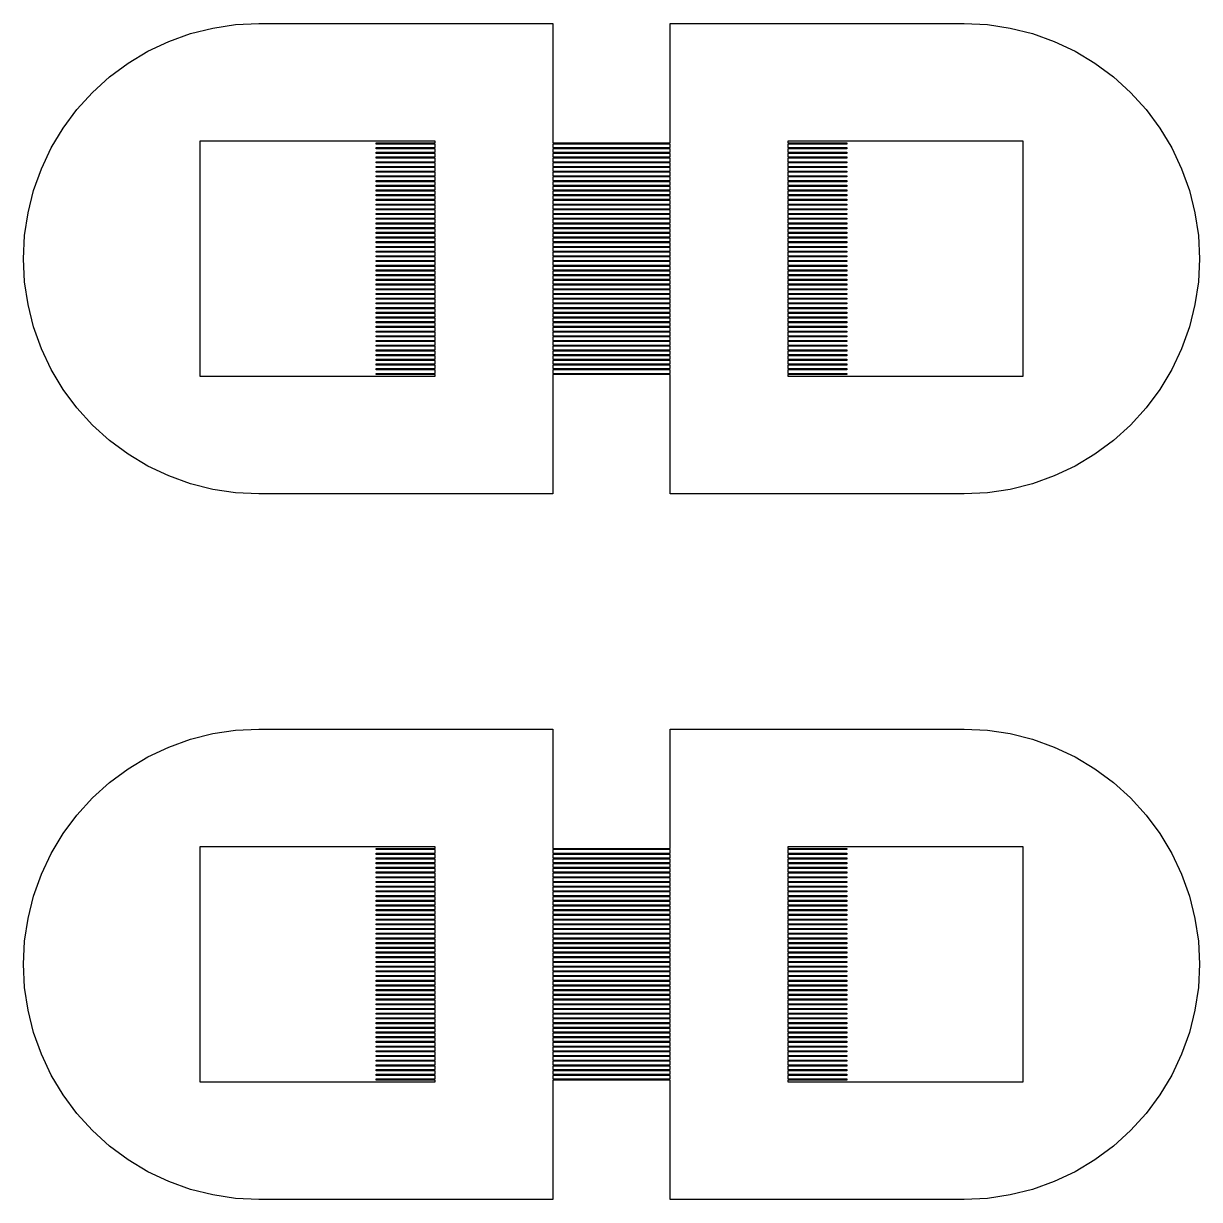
# Model space of a CAD drawing. Extents: x -16 to 83, y -18 to 83.
# Drawn here: x 18.5 to 28.5, y 18.5 to 28.5 of the extents above; entities that cross this region are included whole.
import ezdxf

# ---------------------------------------------------------------- set-up
doc = ezdxf.new("R2010")
doc.units = 0

msp = doc.modelspace()

# ---------------------------------------------------------------- linework, layer by layer
for p, q in [((20.304, 28.4904), (20.5, 28.5)), ((20.5, 28.5), (23, 28.5)), ((23, 28.5), (23, 27.485)), ((24, 27.485), (24, 28.5)), ((24, 28.5), (26.5, 28.5)), ((26.5, 28.5), (26.696, 28.4904)), ((19.7346, 28.3477), (19.9194, 28.4139)), ((19.9194, 28.4139), (20.1098, 28.4616)), ((20.1098, 28.4616), (20.304, 28.4904)), ((26.696, 28.4904), (26.8902, 28.4616)), ((26.8902, 28.4616), (27.0806, 28.4139)), ((27.0806, 28.4139), (27.2654, 28.3477)), ((19.5572, 28.2638), (19.7346, 28.3477)), ((27.2654, 28.3477), (27.4428, 28.2638)), ((19.3889, 28.1629), (19.5572, 28.2638)), ((27.4428, 28.2638), (27.6111, 28.1629)), ((19.2312, 28.046), (19.3889, 28.1629)), ((27.6111, 28.1629), (27.7688, 28.046)), ((19.0858, 27.9142), (19.2312, 28.046)), ((27.7688, 28.046), (27.9142, 27.9142)), ((18.954, 27.7688), (19.0858, 27.9142)), ((27.9142, 27.9142), (28.046, 27.7688)), ((18.8371, 27.6111), (18.954, 27.7688)), ((28.046, 27.7688), (28.1629, 27.6111)), ((18.7362, 27.4428), (18.8371, 27.6111)), ((28.1629, 27.6111), (28.2638, 27.4428)), ((22, 27.5), (20, 27.5)), ((20, 27.5), (20, 25.5)), ((22, 27.485), (22, 27.5)), ((27, 27.5), (25, 27.5)), ((25, 27.5), (25, 27.485)), ((27, 25.5), (27, 27.5)), ((18.6523, 27.2654), (18.7362, 27.4428)), ((21.5, 27.475), (21.5, 27.485)), ((21.5, 27.485), (22, 27.485)), ((22, 27.475), (21.5, 27.475)), ((21.5, 27.435), (21.5, 27.445)), ((21.5, 27.445), (22, 27.445)), ((22, 27.435), (21.5, 27.435)), ((21.5, 27.395), (21.5, 27.405)), ((21.5, 27.405), (22, 27.405)), ((22, 27.445), (22, 27.475)), ((22, 27.405), (22, 27.435)), ((23, 27.485), (24, 27.485)), ((24, 27.475), (23, 27.475)), ((23, 27.475), (23, 27.445)), ((23, 27.445), (24, 27.445)), ((24, 27.435), (23, 27.435)), ((23, 27.435), (23, 27.405)), ((23, 27.405), (24, 27.405)), ((24, 27.445), (24, 27.475)), ((24, 27.405), (24, 27.435)), ((25, 27.485), (25.5, 27.485)), ((25.5, 27.475), (25, 27.475)), ((25, 27.475), (25, 27.445)), ((25, 27.445), (25.5, 27.445)), ((25.5, 27.435), (25, 27.435)), ((25, 27.435), (25, 27.405)), ((25, 27.405), (25.5, 27.405)), ((25.5, 27.485), (25.5, 27.475)), ((25.5, 27.445), (25.5, 27.435)), ((25.5, 27.405), (25.5, 27.395)), ((28.2638, 27.4428), (28.3477, 27.2654)), ((22, 27.395), (21.5, 27.395)), ((21.5, 27.355), (21.5, 27.365)), ((21.5, 27.365), (22, 27.365)), ((22, 27.355), (21.5, 27.355)), ((21.5, 27.315), (21.5, 27.325)), ((21.5, 27.325), (22, 27.325)), ((22, 27.315), (21.5, 27.315)), ((22, 27.365), (22, 27.395)), ((22, 27.325), (22, 27.355)), ((22, 27.285), (22, 27.315)), ((24, 27.395), (23, 27.395)), ((23, 27.395), (23, 27.365)), ((23, 27.365), (24, 27.365)), ((24, 27.355), (23, 27.355)), ((23, 27.355), (23, 27.325)), ((23, 27.325), (24, 27.325)), ((24, 27.315), (23, 27.315)), ((23, 27.315), (23, 27.285)), ((24, 27.365), (24, 27.395)), ((24, 27.325), (24, 27.355)), ((24, 27.285), (24, 27.315)), ((25.5, 27.395), (25, 27.395)), ((25, 27.395), (25, 27.365)), ((25, 27.365), (25.5, 27.365)), ((25.5, 27.355), (25, 27.355)), ((25, 27.355), (25, 27.325)), ((25, 27.325), (25.5, 27.325)), ((25.5, 27.315), (25, 27.315)), ((25, 27.315), (25, 27.285)), ((25.5, 27.365), (25.5, 27.355)), ((25.5, 27.325), (25.5, 27.315)), ((18.5861, 27.0806), (18.6523, 27.2654)), ((21.5, 27.275), (21.5, 27.285)), ((21.5, 27.285), (22, 27.285)), ((22, 27.275), (21.5, 27.275)), ((21.5, 27.235), (21.5, 27.245)), ((21.5, 27.245), (22, 27.245)), ((22, 27.235), (21.5, 27.235)), ((21.5, 27.195), (21.5, 27.205)), ((21.5, 27.205), (22, 27.205)), ((22, 27.245), (22, 27.275)), ((22, 27.205), (22, 27.235)), ((23, 27.285), (24, 27.285)), ((24, 27.275), (23, 27.275)), ((23, 27.275), (23, 27.245)), ((23, 27.245), (24, 27.245)), ((24, 27.235), (23, 27.235)), ((23, 27.235), (23, 27.205)), ((23, 27.205), (24, 27.205)), ((24, 27.245), (24, 27.275)), ((24, 27.205), (24, 27.235)), ((25, 27.285), (25.5, 27.285)), ((25.5, 27.275), (25, 27.275)), ((25, 27.275), (25, 27.245)), ((25, 27.245), (25.5, 27.245)), ((25.5, 27.235), (25, 27.235)), ((25, 27.235), (25, 27.205)), ((25, 27.205), (25.5, 27.205)), ((25.5, 27.285), (25.5, 27.275)), ((25.5, 27.245), (25.5, 27.235)), ((25.5, 27.205), (25.5, 27.195)), ((28.3477, 27.2654), (28.4139, 27.0806)), ((22, 27.195), (21.5, 27.195)), ((21.5, 27.155), (21.5, 27.165)), ((21.5, 27.165), (22, 27.165)), ((22, 27.155), (21.5, 27.155)), ((21.5, 27.115), (21.5, 27.125)), ((21.5, 27.125), (22, 27.125)), ((22, 27.115), (21.5, 27.115)), ((22, 27.165), (22, 27.195)), ((22, 27.125), (22, 27.155)), ((22, 27.085), (22, 27.115)), ((24, 27.195), (23, 27.195)), ((23, 27.195), (23, 27.165)), ((23, 27.165), (24, 27.165)), ((24, 27.155), (23, 27.155)), ((23, 27.155), (23, 27.125)), ((23, 27.125), (24, 27.125)), ((24, 27.115), (23, 27.115)), ((23, 27.115), (23, 27.085)), ((24, 27.165), (24, 27.195)), ((24, 27.125), (24, 27.155)), ((24, 27.085), (24, 27.115)), ((25.5, 27.195), (25, 27.195)), ((25, 27.195), (25, 27.165)), ((25, 27.165), (25.5, 27.165)), ((25.5, 27.155), (25, 27.155)), ((25, 27.155), (25, 27.125)), ((25, 27.125), (25.5, 27.125)), ((25.5, 27.115), (25, 27.115)), ((25, 27.115), (25, 27.085)), ((25.5, 27.165), (25.5, 27.155)), ((25.5, 27.125), (25.5, 27.115)), ((18.5384, 26.8902), (18.5861, 27.0806)), ((21.5, 27.075), (21.5, 27.085)), ((21.5, 27.085), (22, 27.085)), ((22, 27.075), (21.5, 27.075)), ((21.5, 27.035), (21.5, 27.045)), ((21.5, 27.045), (22, 27.045)), ((22, 27.035), (21.5, 27.035)), ((21.5, 26.995), (21.5, 27.005)), ((21.5, 27.005), (22, 27.005)), ((22, 27.045), (22, 27.075)), ((22, 27.005), (22, 27.035)), ((23, 27.085), (24, 27.085)), ((24, 27.075), (23, 27.075)), ((23, 27.075), (23, 27.045)), ((23, 27.045), (24, 27.045)), ((24, 27.035), (23, 27.035)), ((23, 27.035), (23, 27.005)), ((23, 27.005), (24, 27.005)), ((24, 27.045), (24, 27.075)), ((24, 27.005), (24, 27.035)), ((25, 27.085), (25.5, 27.085)), ((25.5, 27.075), (25, 27.075)), ((25, 27.075), (25, 27.045)), ((25, 27.045), (25.5, 27.045)), ((25.5, 27.035), (25, 27.035)), ((25, 27.035), (25, 27.005)), ((25, 27.005), (25.5, 27.005)), ((25.5, 27.085), (25.5, 27.075)), ((25.5, 27.045), (25.5, 27.035)), ((25.5, 27.005), (25.5, 26.995)), ((28.4139, 27.0806), (28.4616, 26.8902)), ((22, 26.995), (21.5, 26.995)), ((21.5, 26.955), (21.5, 26.965)), ((21.5, 26.965), (22, 26.965)), ((22, 26.955), (21.5, 26.955)), ((21.5, 26.915), (21.5, 26.925)), ((21.5, 26.925), (22, 26.925)), ((22, 26.915), (21.5, 26.915)), ((22, 26.965), (22, 26.995)), ((22, 26.925), (22, 26.955)), ((22, 26.885), (22, 26.915)), ((24, 26.995), (23, 26.995)), ((23, 26.995), (23, 26.965)), ((23, 26.965), (24, 26.965)), ((24, 26.955), (23, 26.955)), ((23, 26.955), (23, 26.925)), ((23, 26.925), (24, 26.925)), ((24, 26.915), (23, 26.915)), ((23, 26.915), (23, 26.885)), ((24, 26.965), (24, 26.995)), ((24, 26.925), (24, 26.955)), ((24, 26.885), (24, 26.915)), ((25.5, 26.995), (25, 26.995)), ((25, 26.995), (25, 26.965)), ((25, 26.965), (25.5, 26.965)), ((25.5, 26.955), (25, 26.955)), ((25, 26.955), (25, 26.925)), ((25, 26.925), (25.5, 26.925)), ((25.5, 26.915), (25, 26.915)), ((25, 26.915), (25, 26.885)), ((25.5, 26.965), (25.5, 26.955)), ((25.5, 26.925), (25.5, 26.915)), ((18.5096, 26.696), (18.5384, 26.8902)), ((21.5, 26.875), (21.5, 26.885)), ((21.5, 26.885), (22, 26.885)), ((22, 26.875), (21.5, 26.875)), ((21.5, 26.835), (21.5, 26.845)), ((21.5, 26.845), (22, 26.845)), ((22, 26.835), (21.5, 26.835)), ((21.5, 26.795), (21.5, 26.805)), ((21.5, 26.805), (22, 26.805)), ((22, 26.845), (22, 26.875)), ((22, 26.805), (22, 26.835)), ((23, 26.885), (24, 26.885)), ((24, 26.875), (23, 26.875)), ((23, 26.875), (23, 26.845)), ((23, 26.845), (24, 26.845)), ((24, 26.835), (23, 26.835)), ((23, 26.835), (23, 26.805)), ((23, 26.805), (24, 26.805)), ((24, 26.845), (24, 26.875)), ((24, 26.805), (24, 26.835)), ((25, 26.885), (25.5, 26.885)), ((25.5, 26.875), (25, 26.875)), ((25, 26.875), (25, 26.845)), ((25, 26.845), (25.5, 26.845)), ((25.5, 26.835), (25, 26.835)), ((25, 26.835), (25, 26.805)), ((25, 26.805), (25.5, 26.805)), ((25.5, 26.885), (25.5, 26.875)), ((25.5, 26.845), (25.5, 26.835)), ((25.5, 26.805), (25.5, 26.795)), ((28.4616, 26.8902), (28.4904, 26.696)), ((22, 26.795), (21.5, 26.795)), ((21.5, 26.755), (21.5, 26.765)), ((21.5, 26.765), (22, 26.765)), ((22, 26.755), (21.5, 26.755)), ((21.5, 26.715), (21.5, 26.725)), ((21.5, 26.725), (22, 26.725)), ((22, 26.715), (21.5, 26.715)), ((22, 26.765), (22, 26.795)), ((22, 26.725), (22, 26.755)), ((22, 26.685), (22, 26.715)), ((24, 26.795), (23, 26.795)), ((23, 26.795), (23, 26.765)), ((23, 26.765), (24, 26.765)), ((24, 26.755), (23, 26.755)), ((23, 26.755), (23, 26.725)), ((23, 26.725), (24, 26.725)), ((24, 26.715), (23, 26.715)), ((23, 26.715), (23, 26.685)), ((24, 26.765), (24, 26.795)), ((24, 26.725), (24, 26.755)), ((24, 26.685), (24, 26.715)), ((25.5, 26.795), (25, 26.795)), ((25, 26.795), (25, 26.765)), ((25, 26.765), (25.5, 26.765)), ((25.5, 26.755), (25, 26.755)), ((25, 26.755), (25, 26.725)), ((25, 26.725), (25.5, 26.725)), ((25.5, 26.715), (25, 26.715)), ((25, 26.715), (25, 26.685)), ((25.5, 26.765), (25.5, 26.755)), ((25.5, 26.725), (25.5, 26.715)), ((18.5, 26.5), (18.5096, 26.696)), ((21.5, 26.675), (21.5, 26.685)), ((21.5, 26.685), (22, 26.685)), ((22, 26.675), (21.5, 26.675)), ((21.5, 26.635), (21.5, 26.645)), ((21.5, 26.645), (22, 26.645)), ((22, 26.635), (21.5, 26.635)), ((21.5, 26.595), (21.5, 26.605)), ((21.5, 26.605), (22, 26.605)), ((22, 26.645), (22, 26.675)), ((22, 26.605), (22, 26.635)), ((23, 26.685), (24, 26.685)), ((24, 26.675), (23, 26.675)), ((23, 26.675), (23, 26.645)), ((23, 26.645), (24, 26.645)), ((24, 26.635), (23, 26.635)), ((23, 26.635), (23, 26.605)), ((23, 26.605), (24, 26.605)), ((24, 26.645), (24, 26.675)), ((24, 26.605), (24, 26.635)), ((25, 26.685), (25.5, 26.685)), ((25.5, 26.675), (25, 26.675)), ((25, 26.675), (25, 26.645)), ((25, 26.645), (25.5, 26.645)), ((25.5, 26.635), (25, 26.635)), ((25, 26.635), (25, 26.605)), ((25, 26.605), (25.5, 26.605)), ((25.5, 26.685), (25.5, 26.675)), ((25.5, 26.645), (25.5, 26.635)), ((25.5, 26.605), (25.5, 26.595)), ((28.4904, 26.696), (28.5, 26.5)), ((18.5096, 26.304), (18.5, 26.5)), ((22, 26.595), (21.5, 26.595)), ((21.5, 26.555), (21.5, 26.565)), ((21.5, 26.565), (22, 26.565)), ((22, 26.555), (21.5, 26.555)), ((21.5, 26.515), (21.5, 26.525)), ((21.5, 26.525), (22, 26.525)), ((22, 26.515), (21.5, 26.515)), ((22, 26.565), (22, 26.595)), ((22, 26.525), (22, 26.555)), ((22, 26.485), (22, 26.515)), ((24, 26.595), (23, 26.595)), ((23, 26.595), (23, 26.565)), ((23, 26.565), (24, 26.565)), ((24, 26.555), (23, 26.555)), ((23, 26.555), (23, 26.525)), ((23, 26.525), (24, 26.525)), ((24, 26.515), (23, 26.515)), ((23, 26.515), (23, 26.485)), ((24, 26.565), (24, 26.595)), ((24, 26.525), (24, 26.555)), ((24, 26.485), (24, 26.515)), ((25.5, 26.595), (25, 26.595)), ((25, 26.595), (25, 26.565)), ((25, 26.565), (25.5, 26.565)), ((25.5, 26.555), (25, 26.555)), ((25, 26.555), (25, 26.525)), ((25, 26.525), (25.5, 26.525)), ((25.5, 26.515), (25, 26.515)), ((25, 26.515), (25, 26.485)), ((25.5, 26.565), (25.5, 26.555)), ((25.5, 26.525), (25.5, 26.515)), ((28.5, 26.5), (28.4904, 26.304)), ((21.5, 26.475), (21.5, 26.485)), ((21.5, 26.485), (22, 26.485)), ((22, 26.475), (21.5, 26.475)), ((21.5, 26.435), (21.5, 26.445)), ((21.5, 26.445), (22, 26.445)), ((22, 26.435), (21.5, 26.435)), ((21.5, 26.395), (21.5, 26.405)), ((21.5, 26.405), (22, 26.405)), ((22, 26.445), (22, 26.475)), ((22, 26.405), (22, 26.435)), ((23, 26.485), (24, 26.485)), ((24, 26.475), (23, 26.475)), ((23, 26.475), (23, 26.445)), ((23, 26.445), (24, 26.445)), ((24, 26.435), (23, 26.435)), ((23, 26.435), (23, 26.405)), ((23, 26.405), (24, 26.405)), ((24, 26.445), (24, 26.475)), ((24, 26.405), (24, 26.435)), ((25, 26.485), (25.5, 26.485)), ((25.5, 26.475), (25, 26.475)), ((25, 26.475), (25, 26.445)), ((25, 26.445), (25.5, 26.445)), ((25.5, 26.435), (25, 26.435)), ((25, 26.435), (25, 26.405)), ((25, 26.405), (25.5, 26.405)), ((25.5, 26.485), (25.5, 26.475)), ((25.5, 26.445), (25.5, 26.435)), ((25.5, 26.405), (25.5, 26.395)), ((18.5384, 26.1098), (18.5096, 26.304)), ((22, 26.395), (21.5, 26.395)), ((21.5, 26.355), (21.5, 26.365)), ((21.5, 26.365), (22, 26.365)), ((22, 26.355), (21.5, 26.355)), ((21.5, 26.315), (21.5, 26.325)), ((21.5, 26.325), (22, 26.325)), ((22, 26.315), (21.5, 26.315)), ((22, 26.365), (22, 26.395)), ((22, 26.325), (22, 26.355)), ((22, 26.285), (22, 26.315)), ((24, 26.395), (23, 26.395)), ((23, 26.395), (23, 26.365)), ((23, 26.365), (24, 26.365)), ((24, 26.355), (23, 26.355)), ((23, 26.355), (23, 26.325)), ((23, 26.325), (24, 26.325)), ((24, 26.315), (23, 26.315)), ((23, 26.315), (23, 26.285)), ((24, 26.365), (24, 26.395)), ((24, 26.325), (24, 26.355)), ((24, 26.285), (24, 26.315)), ((25.5, 26.395), (25, 26.395)), ((25, 26.395), (25, 26.365)), ((25, 26.365), (25.5, 26.365)), ((25.5, 26.355), (25, 26.355)), ((25, 26.355), (25, 26.325)), ((25, 26.325), (25.5, 26.325)), ((25.5, 26.315), (25, 26.315)), ((25, 26.315), (25, 26.285)), ((25.5, 26.365), (25.5, 26.355)), ((25.5, 26.325), (25.5, 26.315)), ((28.4904, 26.304), (28.4616, 26.1098)), ((21.5, 26.275), (21.5, 26.285)), ((21.5, 26.285), (22, 26.285)), ((22, 26.275), (21.5, 26.275)), ((21.5, 26.235), (21.5, 26.245)), ((21.5, 26.245), (22, 26.245)), ((22, 26.235), (21.5, 26.235)), ((21.5, 26.195), (21.5, 26.205)), ((21.5, 26.205), (22, 26.205)), ((22, 26.245), (22, 26.275)), ((22, 26.205), (22, 26.235)), ((23, 26.285), (24, 26.285)), ((24, 26.275), (23, 26.275)), ((23, 26.275), (23, 26.245)), ((23, 26.245), (24, 26.245)), ((24, 26.235), (23, 26.235)), ((23, 26.235), (23, 26.205)), ((23, 26.205), (24, 26.205)), ((24, 26.245), (24, 26.275)), ((24, 26.205), (24, 26.235)), ((25, 26.285), (25.5, 26.285)), ((25.5, 26.275), (25, 26.275)), ((25, 26.275), (25, 26.245)), ((25, 26.245), (25.5, 26.245)), ((25.5, 26.235), (25, 26.235)), ((25, 26.235), (25, 26.205)), ((25, 26.205), (25.5, 26.205)), ((25.5, 26.285), (25.5, 26.275)), ((25.5, 26.245), (25.5, 26.235)), ((25.5, 26.205), (25.5, 26.195)), ((18.5861, 25.9194), (18.5384, 26.1098)), ((22, 26.195), (21.5, 26.195)), ((21.5, 26.155), (21.5, 26.165)), ((21.5, 26.165), (22, 26.165)), ((22, 26.155), (21.5, 26.155)), ((21.5, 26.115), (21.5, 26.125)), ((21.5, 26.125), (22, 26.125)), ((22, 26.115), (21.5, 26.115)), ((22, 26.165), (22, 26.195)), ((22, 26.125), (22, 26.155)), ((22, 26.085), (22, 26.115)), ((24, 26.195), (23, 26.195)), ((23, 26.195), (23, 26.165)), ((23, 26.165), (24, 26.165)), ((24, 26.155), (23, 26.155)), ((23, 26.155), (23, 26.125)), ((23, 26.125), (24, 26.125)), ((24, 26.115), (23, 26.115)), ((23, 26.115), (23, 26.085)), ((24, 26.165), (24, 26.195)), ((24, 26.125), (24, 26.155)), ((24, 26.085), (24, 26.115)), ((25.5, 26.195), (25, 26.195)), ((25, 26.195), (25, 26.165)), ((25, 26.165), (25.5, 26.165)), ((25.5, 26.155), (25, 26.155)), ((25, 26.155), (25, 26.125)), ((25, 26.125), (25.5, 26.125)), ((25.5, 26.115), (25, 26.115)), ((25, 26.115), (25, 26.085)), ((25.5, 26.165), (25.5, 26.155)), ((25.5, 26.125), (25.5, 26.115)), ((28.4616, 26.1098), (28.4139, 25.9194)), ((21.5, 26.075), (21.5, 26.085)), ((21.5, 26.085), (22, 26.085)), ((22, 26.075), (21.5, 26.075)), ((21.5, 26.035), (21.5, 26.045)), ((21.5, 26.045), (22, 26.045)), ((22, 26.035), (21.5, 26.035)), ((21.5, 25.995), (21.5, 26.005)), ((21.5, 26.005), (22, 26.005)), ((22, 26.045), (22, 26.075)), ((22, 26.005), (22, 26.035)), ((23, 26.085), (24, 26.085)), ((24, 26.075), (23, 26.075)), ((23, 26.075), (23, 26.045)), ((23, 26.045), (24, 26.045)), ((24, 26.035), (23, 26.035)), ((23, 26.035), (23, 26.005)), ((23, 26.005), (24, 26.005)), ((24, 26.045), (24, 26.075)), ((24, 26.005), (24, 26.035)), ((25, 26.085), (25.5, 26.085)), ((25.5, 26.075), (25, 26.075)), ((25, 26.075), (25, 26.045)), ((25, 26.045), (25.5, 26.045)), ((25.5, 26.035), (25, 26.035)), ((25, 26.035), (25, 26.005)), ((25, 26.005), (25.5, 26.005)), ((25.5, 26.085), (25.5, 26.075)), ((25.5, 26.045), (25.5, 26.035)), ((25.5, 26.005), (25.5, 25.995)), ((18.6523, 25.7346), (18.5861, 25.9194)), ((22, 25.995), (21.5, 25.995)), ((21.5, 25.955), (21.5, 25.965)), ((21.5, 25.965), (22, 25.965)), ((22, 25.955), (21.5, 25.955)), ((21.5, 25.915), (21.5, 25.925)), ((21.5, 25.925), (22, 25.925)), ((22, 25.915), (21.5, 25.915)), ((22, 25.965), (22, 25.995)), ((22, 25.925), (22, 25.955)), ((22, 25.885), (22, 25.915)), ((24, 25.995), (23, 25.995)), ((23, 25.995), (23, 25.965)), ((23, 25.965), (24, 25.965)), ((24, 25.955), (23, 25.955)), ((23, 25.955), (23, 25.925)), ((23, 25.925), (24, 25.925)), ((24, 25.915), (23, 25.915)), ((23, 25.915), (23, 25.885)), ((24, 25.965), (24, 25.995)), ((24, 25.925), (24, 25.955)), ((24, 25.885), (24, 25.915)), ((25.5, 25.995), (25, 25.995)), ((25, 25.995), (25, 25.965)), ((25, 25.965), (25.5, 25.965)), ((25.5, 25.955), (25, 25.955)), ((25, 25.955), (25, 25.925)), ((25, 25.925), (25.5, 25.925)), ((25.5, 25.915), (25, 25.915)), ((25, 25.915), (25, 25.885)), ((25.5, 25.965), (25.5, 25.955)), ((25.5, 25.925), (25.5, 25.915)), ((28.4139, 25.9194), (28.3477, 25.7346)), ((21.5, 25.875), (21.5, 25.885)), ((21.5, 25.885), (22, 25.885)), ((22, 25.875), (21.5, 25.875)), ((21.5, 25.835), (21.5, 25.845)), ((21.5, 25.845), (22, 25.845)), ((22, 25.835), (21.5, 25.835)), ((21.5, 25.795), (21.5, 25.805)), ((21.5, 25.805), (22, 25.805)), ((22, 25.845), (22, 25.875)), ((22, 25.805), (22, 25.835)), ((23, 25.885), (24, 25.885)), ((24, 25.875), (23, 25.875)), ((23, 25.875), (23, 25.845)), ((23, 25.845), (24, 25.845)), ((24, 25.835), (23, 25.835)), ((23, 25.835), (23, 25.805)), ((23, 25.805), (24, 25.805)), ((24, 25.845), (24, 25.875)), ((24, 25.805), (24, 25.835)), ((25, 25.885), (25.5, 25.885)), ((25.5, 25.875), (25, 25.875)), ((25, 25.875), (25, 25.845)), ((25, 25.845), (25.5, 25.845)), ((25.5, 25.835), (25, 25.835)), ((25, 25.835), (25, 25.805)), ((25, 25.805), (25.5, 25.805)), ((25.5, 25.885), (25.5, 25.875)), ((25.5, 25.845), (25.5, 25.835)), ((25.5, 25.805), (25.5, 25.795)), ((18.7362, 25.5572), (18.6523, 25.7346)), ((22, 25.795), (21.5, 25.795)), ((21.5, 25.755), (21.5, 25.765)), ((21.5, 25.765), (22, 25.765)), ((22, 25.755), (21.5, 25.755)), ((21.5, 25.715), (21.5, 25.725)), ((21.5, 25.725), (22, 25.725)), ((22, 25.715), (21.5, 25.715)), ((22, 25.765), (22, 25.795)), ((22, 25.725), (22, 25.755)), ((22, 25.685), (22, 25.715)), ((24, 25.795), (23, 25.795)), ((23, 25.795), (23, 25.765)), ((23, 25.765), (24, 25.765)), ((24, 25.755), (23, 25.755)), ((23, 25.755), (23, 25.725)), ((23, 25.725), (24, 25.725)), ((24, 25.715), (23, 25.715)), ((23, 25.715), (23, 25.685)), ((24, 25.765), (24, 25.795)), ((24, 25.725), (24, 25.755)), ((24, 25.685), (24, 25.715)), ((25.5, 25.795), (25, 25.795)), ((25, 25.795), (25, 25.765)), ((25, 25.765), (25.5, 25.765)), ((25.5, 25.755), (25, 25.755)), ((25, 25.755), (25, 25.725)), ((25, 25.725), (25.5, 25.725)), ((25.5, 25.715), (25, 25.715)), ((25, 25.715), (25, 25.685)), ((25.5, 25.765), (25.5, 25.755)), ((25.5, 25.725), (25.5, 25.715)), ((28.3477, 25.7346), (28.2638, 25.5572)), ((21.5, 25.675), (21.5, 25.685)), ((21.5, 25.685), (22, 25.685)), ((22, 25.675), (21.5, 25.675)), ((21.5, 25.635), (21.5, 25.645)), ((21.5, 25.645), (22, 25.645)), ((22, 25.635), (21.5, 25.635)), ((21.5, 25.595), (21.5, 25.605)), ((21.5, 25.605), (22, 25.605)), ((22, 25.645), (22, 25.675)), ((22, 25.605), (22, 25.635)), ((23, 25.685), (24, 25.685)), ((24, 25.675), (23, 25.675)), ((23, 25.675), (23, 25.645)), ((23, 25.645), (24, 25.645)), ((24, 25.635), (23, 25.635)), ((23, 25.635), (23, 25.605)), ((23, 25.605), (24, 25.605)), ((24, 25.645), (24, 25.675)), ((24, 25.605), (24, 25.635)), ((25, 25.685), (25.5, 25.685)), ((25.5, 25.675), (25, 25.675)), ((25, 25.675), (25, 25.645)), ((25, 25.645), (25.5, 25.645)), ((25.5, 25.635), (25, 25.635)), ((25, 25.635), (25, 25.605)), ((25, 25.605), (25.5, 25.605)), ((25.5, 25.685), (25.5, 25.675)), ((25.5, 25.645), (25.5, 25.635)), ((25.5, 25.605), (25.5, 25.595)), ((18.8371, 25.3889), (18.7362, 25.5572)), ((20, 25.5), (22, 25.5)), ((22, 25.595), (21.5, 25.595)), ((21.5, 25.555), (21.5, 25.565)), ((21.5, 25.565), (22, 25.565)), ((22, 25.555), (21.5, 25.555)), ((21.5, 25.515), (21.5, 25.525)), ((21.5, 25.525), (22, 25.525)), ((22, 25.515), (21.5, 25.515)), ((22, 25.565), (22, 25.595)), ((22, 25.525), (22, 25.555)), ((22, 25.5), (22, 25.515)), ((24, 25.595), (23, 25.595)), ((23, 25.595), (23, 25.565)), ((23, 25.565), (24, 25.565)), ((24, 25.555), (23, 25.555)), ((23, 25.555), (23, 25.525)), ((23, 25.525), (24, 25.525)), ((24, 25.515), (23, 25.515)), ((23, 25.515), (23, 24.5)), ((24, 25.565), (24, 25.595)), ((24, 25.525), (24, 25.555)), ((24, 24.5), (24, 25.515)), ((25.5, 25.595), (25, 25.595)), ((25, 25.595), (25, 25.565)), ((25, 25.565), (25.5, 25.565)), ((25.5, 25.555), (25, 25.555)), ((25, 25.555), (25, 25.525)), ((25, 25.525), (25.5, 25.525)), ((25.5, 25.515), (25, 25.515)), ((25, 25.515), (25, 25.5)), ((25, 25.5), (27, 25.5)), ((25.5, 25.565), (25.5, 25.555)), ((25.5, 25.525), (25.5, 25.515)), ((28.2638, 25.5572), (28.1629, 25.3889)), ((18.954, 25.2312), (18.8371, 25.3889)), ((28.1629, 25.3889), (28.046, 25.2312)), ((19.0858, 25.0858), (18.954, 25.2312)), ((28.046, 25.2312), (27.9142, 25.0858)), ((19.2312, 24.954), (19.0858, 25.0858)), ((27.9142, 25.0858), (27.7688, 24.954)), ((19.3889, 24.8371), (19.2312, 24.954)), ((27.7688, 24.954), (27.6111, 24.8371)), ((19.5572, 24.7362), (19.3889, 24.8371)), ((27.6111, 24.8371), (27.4428, 24.7362)), ((19.7346, 24.6523), (19.5572, 24.7362)), ((27.4428, 24.7362), (27.2654, 24.6523)), ((19.9194, 24.5861), (19.7346, 24.6523)), ((27.2654, 24.6523), (27.0806, 24.5861)), ((20.1098, 24.5384), (19.9194, 24.5861)), ((20.304, 24.5096), (20.1098, 24.5384)), ((20.5, 24.5), (20.304, 24.5096)), ((23, 24.5), (20.5, 24.5)), ((26.5, 24.5), (24, 24.5)), ((26.696, 24.5096), (26.5, 24.5)), ((26.8902, 24.5384), (26.696, 24.5096)), ((27.0806, 24.5861), (26.8902, 24.5384)), ((20.304, 22.4904), (20.5, 22.5)), ((20.5, 22.5), (23, 22.5)), ((23, 22.5), (23, 21.485)), ((24, 21.485), (24, 22.5)), ((24, 22.5), (26.5, 22.5)), ((26.5, 22.5), (26.696, 22.4904)), ((19.7346, 22.3477), (19.9194, 22.4139)), ((19.9194, 22.4139), (20.1098, 22.4616)), ((20.1098, 22.4616), (20.304, 22.4904)), ((26.696, 22.4904), (26.8902, 22.4616)), ((26.8902, 22.4616), (27.0806, 22.4139)), ((27.0806, 22.4139), (27.2654, 22.3477)), ((19.5572, 22.2638), (19.7346, 22.3477)), ((27.2654, 22.3477), (27.4428, 22.2638)), ((19.3889, 22.1629), (19.5572, 22.2638)), ((27.4428, 22.2638), (27.6111, 22.1629)), ((19.2312, 22.046), (19.3889, 22.1629)), ((27.6111, 22.1629), (27.7688, 22.046)), ((19.0858, 21.9142), (19.2312, 22.046)), ((27.7688, 22.046), (27.9142, 21.9142)), ((18.954, 21.7688), (19.0858, 21.9142)), ((27.9142, 21.9142), (28.046, 21.7688)), ((18.8371, 21.6111), (18.954, 21.7688)), ((28.046, 21.7688), (28.1629, 21.6111)), ((18.7362, 21.4428), (18.8371, 21.6111)), ((28.1629, 21.6111), (28.2638, 21.4428)), ((22, 21.5), (20, 21.5)), ((20, 21.5), (20, 19.5)), ((22, 21.485), (22, 21.5)), ((27, 21.5), (25, 21.5)), ((25, 21.5), (25, 21.485)), ((27, 19.5), (27, 21.5)), ((18.6523, 21.2654), (18.7362, 21.4428)), ((21.5, 21.475), (21.5, 21.485)), ((21.5, 21.485), (22, 21.485)), ((22, 21.475), (21.5, 21.475)), ((21.5, 21.435), (21.5, 21.445)), ((21.5, 21.445), (22, 21.445)), ((22, 21.435), (21.5, 21.435)), ((21.5, 21.395), (21.5, 21.405)), ((21.5, 21.405), (22, 21.405)), ((22, 21.445), (22, 21.475)), ((22, 21.405), (22, 21.435)), ((23, 21.485), (24, 21.485)), ((24, 21.475), (23, 21.475)), ((23, 21.475), (23, 21.445)), ((23, 21.445), (24, 21.445)), ((24, 21.435), (23, 21.435)), ((23, 21.435), (23, 21.405)), ((23, 21.405), (24, 21.405)), ((24, 21.445), (24, 21.475)), ((24, 21.405), (24, 21.435)), ((25, 21.485), (25.5, 21.485)), ((25.5, 21.475), (25, 21.475)), ((25, 21.475), (25, 21.445)), ((25, 21.445), (25.5, 21.445)), ((25.5, 21.435), (25, 21.435)), ((25, 21.435), (25, 21.405)), ((25, 21.405), (25.5, 21.405)), ((25.5, 21.485), (25.5, 21.475)), ((25.5, 21.445), (25.5, 21.435)), ((25.5, 21.405), (25.5, 21.395)), ((28.2638, 21.4428), (28.3477, 21.2654)), ((22, 21.395), (21.5, 21.395)), ((21.5, 21.355), (21.5, 21.365)), ((21.5, 21.365), (22, 21.365)), ((22, 21.355), (21.5, 21.355)), ((21.5, 21.315), (21.5, 21.325)), ((21.5, 21.325), (22, 21.325)), ((22, 21.315), (21.5, 21.315)), ((22, 21.365), (22, 21.395)), ((22, 21.325), (22, 21.355)), ((22, 21.285), (22, 21.315)), ((24, 21.395), (23, 21.395)), ((23, 21.395), (23, 21.365)), ((23, 21.365), (24, 21.365)), ((24, 21.355), (23, 21.355)), ((23, 21.355), (23, 21.325)), ((23, 21.325), (24, 21.325)), ((24, 21.315), (23, 21.315)), ((23, 21.315), (23, 21.285)), ((24, 21.365), (24, 21.395)), ((24, 21.325), (24, 21.355)), ((24, 21.285), (24, 21.315)), ((25.5, 21.395), (25, 21.395)), ((25, 21.395), (25, 21.365)), ((25, 21.365), (25.5, 21.365)), ((25.5, 21.355), (25, 21.355)), ((25, 21.355), (25, 21.325)), ((25, 21.325), (25.5, 21.325)), ((25.5, 21.315), (25, 21.315)), ((25, 21.315), (25, 21.285)), ((25.5, 21.365), (25.5, 21.355)), ((25.5, 21.325), (25.5, 21.315)), ((18.5861, 21.0806), (18.6523, 21.2654)), ((21.5, 21.275), (21.5, 21.285)), ((21.5, 21.285), (22, 21.285)), ((22, 21.275), (21.5, 21.275)), ((21.5, 21.235), (21.5, 21.245)), ((21.5, 21.245), (22, 21.245)), ((22, 21.235), (21.5, 21.235)), ((21.5, 21.195), (21.5, 21.205)), ((21.5, 21.205), (22, 21.205)), ((22, 21.245), (22, 21.275)), ((22, 21.205), (22, 21.235)), ((23, 21.285), (24, 21.285)), ((24, 21.275), (23, 21.275)), ((23, 21.275), (23, 21.245)), ((23, 21.245), (24, 21.245)), ((24, 21.235), (23, 21.235)), ((23, 21.235), (23, 21.205)), ((23, 21.205), (24, 21.205)), ((24, 21.245), (24, 21.275)), ((24, 21.205), (24, 21.235)), ((25, 21.285), (25.5, 21.285)), ((25.5, 21.275), (25, 21.275)), ((25, 21.275), (25, 21.245)), ((25, 21.245), (25.5, 21.245)), ((25.5, 21.235), (25, 21.235)), ((25, 21.235), (25, 21.205)), ((25, 21.205), (25.5, 21.205)), ((25.5, 21.285), (25.5, 21.275)), ((25.5, 21.245), (25.5, 21.235)), ((25.5, 21.205), (25.5, 21.195)), ((28.3477, 21.2654), (28.4139, 21.0806)), ((22, 21.195), (21.5, 21.195)), ((21.5, 21.155), (21.5, 21.165)), ((21.5, 21.165), (22, 21.165)), ((22, 21.155), (21.5, 21.155)), ((21.5, 21.115), (21.5, 21.125)), ((21.5, 21.125), (22, 21.125)), ((22, 21.115), (21.5, 21.115)), ((22, 21.165), (22, 21.195)), ((22, 21.125), (22, 21.155)), ((22, 21.085), (22, 21.115)), ((24, 21.195), (23, 21.195)), ((23, 21.195), (23, 21.165)), ((23, 21.165), (24, 21.165)), ((24, 21.155), (23, 21.155)), ((23, 21.155), (23, 21.125)), ((23, 21.125), (24, 21.125)), ((24, 21.115), (23, 21.115)), ((23, 21.115), (23, 21.085)), ((24, 21.165), (24, 21.195)), ((24, 21.125), (24, 21.155)), ((24, 21.085), (24, 21.115)), ((25.5, 21.195), (25, 21.195)), ((25, 21.195), (25, 21.165)), ((25, 21.165), (25.5, 21.165)), ((25.5, 21.155), (25, 21.155)), ((25, 21.155), (25, 21.125)), ((25, 21.125), (25.5, 21.125)), ((25.5, 21.115), (25, 21.115)), ((25, 21.115), (25, 21.085)), ((25.5, 21.165), (25.5, 21.155)), ((25.5, 21.125), (25.5, 21.115)), ((18.5384, 20.8902), (18.5861, 21.0806)), ((21.5, 21.075), (21.5, 21.085)), ((21.5, 21.085), (22, 21.085)), ((22, 21.075), (21.5, 21.075)), ((21.5, 21.035), (21.5, 21.045)), ((21.5, 21.045), (22, 21.045)), ((22, 21.035), (21.5, 21.035)), ((21.5, 20.995), (21.5, 21.005)), ((21.5, 21.005), (22, 21.005)), ((22, 21.045), (22, 21.075)), ((22, 21.005), (22, 21.035)), ((23, 21.085), (24, 21.085)), ((24, 21.075), (23, 21.075)), ((23, 21.075), (23, 21.045)), ((23, 21.045), (24, 21.045)), ((24, 21.035), (23, 21.035)), ((23, 21.035), (23, 21.005)), ((23, 21.005), (24, 21.005)), ((24, 21.045), (24, 21.075)), ((24, 21.005), (24, 21.035)), ((25, 21.085), (25.5, 21.085)), ((25.5, 21.075), (25, 21.075)), ((25, 21.075), (25, 21.045)), ((25, 21.045), (25.5, 21.045)), ((25.5, 21.035), (25, 21.035)), ((25, 21.035), (25, 21.005)), ((25, 21.005), (25.5, 21.005)), ((25.5, 21.085), (25.5, 21.075)), ((25.5, 21.045), (25.5, 21.035)), ((25.5, 21.005), (25.5, 20.995)), ((28.4139, 21.0806), (28.4616, 20.8902)), ((22, 20.995), (21.5, 20.995)), ((21.5, 20.955), (21.5, 20.965)), ((21.5, 20.965), (22, 20.965)), ((22, 20.955), (21.5, 20.955)), ((21.5, 20.915), (21.5, 20.925)), ((21.5, 20.925), (22, 20.925)), ((22, 20.915), (21.5, 20.915)), ((22, 20.965), (22, 20.995)), ((22, 20.925), (22, 20.955)), ((22, 20.885), (22, 20.915)), ((24, 20.995), (23, 20.995)), ((23, 20.995), (23, 20.965)), ((23, 20.965), (24, 20.965)), ((24, 20.955), (23, 20.955)), ((23, 20.955), (23, 20.925)), ((23, 20.925), (24, 20.925)), ((24, 20.915), (23, 20.915)), ((23, 20.915), (23, 20.885)), ((24, 20.965), (24, 20.995)), ((24, 20.925), (24, 20.955)), ((24, 20.885), (24, 20.915)), ((25.5, 20.995), (25, 20.995)), ((25, 20.995), (25, 20.965)), ((25, 20.965), (25.5, 20.965)), ((25.5, 20.955), (25, 20.955)), ((25, 20.955), (25, 20.925)), ((25, 20.925), (25.5, 20.925)), ((25.5, 20.915), (25, 20.915)), ((25, 20.915), (25, 20.885)), ((25.5, 20.965), (25.5, 20.955)), ((25.5, 20.925), (25.5, 20.915)), ((18.5096, 20.696), (18.5384, 20.8902)), ((21.5, 20.875), (21.5, 20.885)), ((21.5, 20.885), (22, 20.885)), ((22, 20.875), (21.5, 20.875)), ((21.5, 20.835), (21.5, 20.845)), ((21.5, 20.845), (22, 20.845)), ((22, 20.835), (21.5, 20.835)), ((21.5, 20.795), (21.5, 20.805)), ((21.5, 20.805), (22, 20.805)), ((22, 20.845), (22, 20.875)), ((22, 20.805), (22, 20.835)), ((23, 20.885), (24, 20.885)), ((24, 20.875), (23, 20.875)), ((23, 20.875), (23, 20.845)), ((23, 20.845), (24, 20.845)), ((24, 20.835), (23, 20.835)), ((23, 20.835), (23, 20.805)), ((23, 20.805), (24, 20.805)), ((24, 20.845), (24, 20.875)), ((24, 20.805), (24, 20.835)), ((25, 20.885), (25.5, 20.885)), ((25.5, 20.875), (25, 20.875)), ((25, 20.875), (25, 20.845)), ((25, 20.845), (25.5, 20.845)), ((25.5, 20.835), (25, 20.835)), ((25, 20.835), (25, 20.805)), ((25, 20.805), (25.5, 20.805)), ((25.5, 20.885), (25.5, 20.875)), ((25.5, 20.845), (25.5, 20.835)), ((25.5, 20.805), (25.5, 20.795)), ((28.4616, 20.8902), (28.4904, 20.696)), ((22, 20.795), (21.5, 20.795)), ((21.5, 20.755), (21.5, 20.765)), ((21.5, 20.765), (22, 20.765)), ((22, 20.755), (21.5, 20.755)), ((21.5, 20.715), (21.5, 20.725)), ((21.5, 20.725), (22, 20.725)), ((22, 20.715), (21.5, 20.715)), ((22, 20.765), (22, 20.795)), ((22, 20.725), (22, 20.755)), ((22, 20.685), (22, 20.715)), ((24, 20.795), (23, 20.795)), ((23, 20.795), (23, 20.765)), ((23, 20.765), (24, 20.765)), ((24, 20.755), (23, 20.755)), ((23, 20.755), (23, 20.725)), ((23, 20.725), (24, 20.725)), ((24, 20.715), (23, 20.715)), ((23, 20.715), (23, 20.685)), ((24, 20.765), (24, 20.795)), ((24, 20.725), (24, 20.755)), ((24, 20.685), (24, 20.715)), ((25.5, 20.795), (25, 20.795)), ((25, 20.795), (25, 20.765)), ((25, 20.765), (25.5, 20.765)), ((25.5, 20.755), (25, 20.755)), ((25, 20.755), (25, 20.725)), ((25, 20.725), (25.5, 20.725)), ((25.5, 20.715), (25, 20.715)), ((25, 20.715), (25, 20.685)), ((25.5, 20.765), (25.5, 20.755)), ((25.5, 20.725), (25.5, 20.715)), ((18.5, 20.5), (18.5096, 20.696)), ((21.5, 20.675), (21.5, 20.685)), ((21.5, 20.685), (22, 20.685)), ((22, 20.675), (21.5, 20.675)), ((21.5, 20.635), (21.5, 20.645)), ((21.5, 20.645), (22, 20.645)), ((22, 20.635), (21.5, 20.635)), ((21.5, 20.595), (21.5, 20.605)), ((21.5, 20.605), (22, 20.605)), ((22, 20.645), (22, 20.675)), ((22, 20.605), (22, 20.635)), ((23, 20.685), (24, 20.685)), ((24, 20.675), (23, 20.675)), ((23, 20.675), (23, 20.645)), ((23, 20.645), (24, 20.645)), ((24, 20.635), (23, 20.635)), ((23, 20.635), (23, 20.605)), ((23, 20.605), (24, 20.605)), ((24, 20.645), (24, 20.675)), ((24, 20.605), (24, 20.635)), ((25, 20.685), (25.5, 20.685)), ((25.5, 20.675), (25, 20.675)), ((25, 20.675), (25, 20.645)), ((25, 20.645), (25.5, 20.645)), ((25.5, 20.635), (25, 20.635)), ((25, 20.635), (25, 20.605)), ((25, 20.605), (25.5, 20.605)), ((25.5, 20.685), (25.5, 20.675)), ((25.5, 20.645), (25.5, 20.635)), ((25.5, 20.605), (25.5, 20.595)), ((28.4904, 20.696), (28.5, 20.5)), ((18.5096, 20.304), (18.5, 20.5)), ((22, 20.595), (21.5, 20.595)), ((21.5, 20.555), (21.5, 20.565)), ((21.5, 20.565), (22, 20.565)), ((22, 20.555), (21.5, 20.555)), ((21.5, 20.515), (21.5, 20.525)), ((21.5, 20.525), (22, 20.525)), ((22, 20.515), (21.5, 20.515)), ((22, 20.565), (22, 20.595)), ((22, 20.525), (22, 20.555)), ((22, 20.485), (22, 20.515)), ((24, 20.595), (23, 20.595)), ((23, 20.595), (23, 20.565)), ((23, 20.565), (24, 20.565)), ((24, 20.555), (23, 20.555)), ((23, 20.555), (23, 20.525)), ((23, 20.525), (24, 20.525)), ((24, 20.515), (23, 20.515)), ((23, 20.515), (23, 20.485)), ((24, 20.565), (24, 20.595)), ((24, 20.525), (24, 20.555)), ((24, 20.485), (24, 20.515)), ((25.5, 20.595), (25, 20.595)), ((25, 20.595), (25, 20.565)), ((25, 20.565), (25.5, 20.565)), ((25.5, 20.555), (25, 20.555)), ((25, 20.555), (25, 20.525)), ((25, 20.525), (25.5, 20.525)), ((25.5, 20.515), (25, 20.515)), ((25, 20.515), (25, 20.485)), ((25.5, 20.565), (25.5, 20.555)), ((25.5, 20.525), (25.5, 20.515)), ((28.5, 20.5), (28.4904, 20.304)), ((21.5, 20.475), (21.5, 20.485)), ((21.5, 20.485), (22, 20.485)), ((22, 20.475), (21.5, 20.475)), ((21.5, 20.435), (21.5, 20.445)), ((21.5, 20.445), (22, 20.445)), ((22, 20.435), (21.5, 20.435)), ((21.5, 20.395), (21.5, 20.405)), ((21.5, 20.405), (22, 20.405)), ((22, 20.445), (22, 20.475)), ((22, 20.405), (22, 20.435)), ((23, 20.485), (24, 20.485)), ((24, 20.475), (23, 20.475)), ((23, 20.475), (23, 20.445)), ((23, 20.445), (24, 20.445)), ((24, 20.435), (23, 20.435)), ((23, 20.435), (23, 20.405)), ((23, 20.405), (24, 20.405)), ((24, 20.445), (24, 20.475)), ((24, 20.405), (24, 20.435)), ((25, 20.485), (25.5, 20.485)), ((25.5, 20.475), (25, 20.475)), ((25, 20.475), (25, 20.445)), ((25, 20.445), (25.5, 20.445)), ((25.5, 20.435), (25, 20.435)), ((25, 20.435), (25, 20.405)), ((25, 20.405), (25.5, 20.405)), ((25.5, 20.485), (25.5, 20.475)), ((25.5, 20.445), (25.5, 20.435)), ((25.5, 20.405), (25.5, 20.395)), ((18.5384, 20.1098), (18.5096, 20.304)), ((22, 20.395), (21.5, 20.395)), ((21.5, 20.355), (21.5, 20.365)), ((21.5, 20.365), (22, 20.365)), ((22, 20.355), (21.5, 20.355)), ((21.5, 20.315), (21.5, 20.325)), ((21.5, 20.325), (22, 20.325)), ((22, 20.315), (21.5, 20.315)), ((22, 20.365), (22, 20.395)), ((22, 20.325), (22, 20.355)), ((22, 20.285), (22, 20.315)), ((24, 20.395), (23, 20.395)), ((23, 20.395), (23, 20.365)), ((23, 20.365), (24, 20.365)), ((24, 20.355), (23, 20.355)), ((23, 20.355), (23, 20.325)), ((23, 20.325), (24, 20.325)), ((24, 20.315), (23, 20.315)), ((23, 20.315), (23, 20.285)), ((24, 20.365), (24, 20.395)), ((24, 20.325), (24, 20.355)), ((24, 20.285), (24, 20.315)), ((25.5, 20.395), (25, 20.395)), ((25, 20.395), (25, 20.365)), ((25, 20.365), (25.5, 20.365)), ((25.5, 20.355), (25, 20.355)), ((25, 20.355), (25, 20.325)), ((25, 20.325), (25.5, 20.325)), ((25.5, 20.315), (25, 20.315)), ((25, 20.315), (25, 20.285)), ((25.5, 20.365), (25.5, 20.355)), ((25.5, 20.325), (25.5, 20.315)), ((28.4904, 20.304), (28.4616, 20.1098)), ((21.5, 20.275), (21.5, 20.285)), ((21.5, 20.285), (22, 20.285)), ((22, 20.275), (21.5, 20.275)), ((21.5, 20.235), (21.5, 20.245)), ((21.5, 20.245), (22, 20.245)), ((22, 20.235), (21.5, 20.235)), ((21.5, 20.195), (21.5, 20.205)), ((21.5, 20.205), (22, 20.205)), ((22, 20.245), (22, 20.275)), ((22, 20.205), (22, 20.235)), ((23, 20.285), (24, 20.285)), ((24, 20.275), (23, 20.275)), ((23, 20.275), (23, 20.245)), ((23, 20.245), (24, 20.245)), ((24, 20.235), (23, 20.235)), ((23, 20.235), (23, 20.205)), ((23, 20.205), (24, 20.205)), ((24, 20.245), (24, 20.275)), ((24, 20.205), (24, 20.235)), ((25, 20.285), (25.5, 20.285)), ((25.5, 20.275), (25, 20.275)), ((25, 20.275), (25, 20.245)), ((25, 20.245), (25.5, 20.245)), ((25.5, 20.235), (25, 20.235)), ((25, 20.235), (25, 20.205)), ((25, 20.205), (25.5, 20.205)), ((25.5, 20.285), (25.5, 20.275)), ((25.5, 20.245), (25.5, 20.235)), ((25.5, 20.205), (25.5, 20.195)), ((18.5861, 19.9194), (18.5384, 20.1098)), ((22, 20.195), (21.5, 20.195)), ((21.5, 20.155), (21.5, 20.165)), ((21.5, 20.165), (22, 20.165)), ((22, 20.155), (21.5, 20.155)), ((21.5, 20.115), (21.5, 20.125)), ((21.5, 20.125), (22, 20.125)), ((22, 20.115), (21.5, 20.115)), ((22, 20.165), (22, 20.195)), ((22, 20.125), (22, 20.155)), ((22, 20.085), (22, 20.115)), ((24, 20.195), (23, 20.195)), ((23, 20.195), (23, 20.165)), ((23, 20.165), (24, 20.165)), ((24, 20.155), (23, 20.155)), ((23, 20.155), (23, 20.125)), ((23, 20.125), (24, 20.125)), ((24, 20.115), (23, 20.115)), ((23, 20.115), (23, 20.085)), ((24, 20.165), (24, 20.195)), ((24, 20.125), (24, 20.155)), ((24, 20.085), (24, 20.115)), ((25.5, 20.195), (25, 20.195)), ((25, 20.195), (25, 20.165)), ((25, 20.165), (25.5, 20.165)), ((25.5, 20.155), (25, 20.155)), ((25, 20.155), (25, 20.125)), ((25, 20.125), (25.5, 20.125)), ((25.5, 20.115), (25, 20.115)), ((25, 20.115), (25, 20.085)), ((25.5, 20.165), (25.5, 20.155)), ((25.5, 20.125), (25.5, 20.115)), ((28.4616, 20.1098), (28.4139, 19.9194)), ((21.5, 20.075), (21.5, 20.085)), ((21.5, 20.085), (22, 20.085)), ((22, 20.075), (21.5, 20.075)), ((21.5, 20.035), (21.5, 20.045)), ((21.5, 20.045), (22, 20.045)), ((22, 20.035), (21.5, 20.035)), ((21.5, 19.995), (21.5, 20.005)), ((21.5, 20.005), (22, 20.005)), ((22, 20.045), (22, 20.075)), ((22, 20.005), (22, 20.035)), ((23, 20.085), (24, 20.085)), ((24, 20.075), (23, 20.075)), ((23, 20.075), (23, 20.045)), ((23, 20.045), (24, 20.045)), ((24, 20.035), (23, 20.035)), ((23, 20.035), (23, 20.005)), ((23, 20.005), (24, 20.005)), ((24, 20.045), (24, 20.075)), ((24, 20.005), (24, 20.035)), ((25, 20.085), (25.5, 20.085)), ((25.5, 20.075), (25, 20.075)), ((25, 20.075), (25, 20.045)), ((25, 20.045), (25.5, 20.045)), ((25.5, 20.035), (25, 20.035)), ((25, 20.035), (25, 20.005)), ((25, 20.005), (25.5, 20.005)), ((25.5, 20.085), (25.5, 20.075)), ((25.5, 20.045), (25.5, 20.035)), ((25.5, 20.005), (25.5, 19.995)), ((18.6523, 19.7346), (18.5861, 19.9194)), ((22, 19.995), (21.5, 19.995)), ((21.5, 19.955), (21.5, 19.965)), ((21.5, 19.965), (22, 19.965)), ((22, 19.955), (21.5, 19.955)), ((21.5, 19.915), (21.5, 19.925)), ((21.5, 19.925), (22, 19.925)), ((22, 19.915), (21.5, 19.915)), ((22, 19.965), (22, 19.995)), ((22, 19.925), (22, 19.955)), ((22, 19.885), (22, 19.915)), ((24, 19.995), (23, 19.995)), ((23, 19.995), (23, 19.965)), ((23, 19.965), (24, 19.965)), ((24, 19.955), (23, 19.955)), ((23, 19.955), (23, 19.925)), ((23, 19.925), (24, 19.925)), ((24, 19.915), (23, 19.915)), ((23, 19.915), (23, 19.885)), ((24, 19.965), (24, 19.995)), ((24, 19.925), (24, 19.955)), ((24, 19.885), (24, 19.915)), ((25.5, 19.995), (25, 19.995)), ((25, 19.995), (25, 19.965)), ((25, 19.965), (25.5, 19.965)), ((25.5, 19.955), (25, 19.955)), ((25, 19.955), (25, 19.925)), ((25, 19.925), (25.5, 19.925)), ((25.5, 19.915), (25, 19.915)), ((25, 19.915), (25, 19.885)), ((25.5, 19.965), (25.5, 19.955)), ((25.5, 19.925), (25.5, 19.915)), ((28.4139, 19.9194), (28.3477, 19.7346)), ((21.5, 19.875), (21.5, 19.885)), ((21.5, 19.885), (22, 19.885)), ((22, 19.875), (21.5, 19.875)), ((21.5, 19.835), (21.5, 19.845)), ((21.5, 19.845), (22, 19.845)), ((22, 19.835), (21.5, 19.835)), ((21.5, 19.795), (21.5, 19.805)), ((21.5, 19.805), (22, 19.805)), ((22, 19.845), (22, 19.875)), ((22, 19.805), (22, 19.835)), ((23, 19.885), (24, 19.885)), ((24, 19.875), (23, 19.875)), ((23, 19.875), (23, 19.845)), ((23, 19.845), (24, 19.845)), ((24, 19.835), (23, 19.835)), ((23, 19.835), (23, 19.805)), ((23, 19.805), (24, 19.805)), ((24, 19.845), (24, 19.875)), ((24, 19.805), (24, 19.835)), ((25, 19.885), (25.5, 19.885)), ((25.5, 19.875), (25, 19.875)), ((25, 19.875), (25, 19.845)), ((25, 19.845), (25.5, 19.845)), ((25.5, 19.835), (25, 19.835)), ((25, 19.835), (25, 19.805)), ((25, 19.805), (25.5, 19.805)), ((25.5, 19.885), (25.5, 19.875)), ((25.5, 19.845), (25.5, 19.835)), ((25.5, 19.805), (25.5, 19.795)), ((18.7362, 19.5572), (18.6523, 19.7346)), ((22, 19.795), (21.5, 19.795)), ((21.5, 19.755), (21.5, 19.765)), ((21.5, 19.765), (22, 19.765)), ((22, 19.755), (21.5, 19.755)), ((21.5, 19.715), (21.5, 19.725)), ((21.5, 19.725), (22, 19.725)), ((22, 19.715), (21.5, 19.715)), ((22, 19.765), (22, 19.795)), ((22, 19.725), (22, 19.755)), ((22, 19.685), (22, 19.715)), ((24, 19.795), (23, 19.795)), ((23, 19.795), (23, 19.765)), ((23, 19.765), (24, 19.765)), ((24, 19.755), (23, 19.755)), ((23, 19.755), (23, 19.725)), ((23, 19.725), (24, 19.725)), ((24, 19.715), (23, 19.715)), ((23, 19.715), (23, 19.685)), ((24, 19.765), (24, 19.795)), ((24, 19.725), (24, 19.755)), ((24, 19.685), (24, 19.715)), ((25.5, 19.795), (25, 19.795)), ((25, 19.795), (25, 19.765)), ((25, 19.765), (25.5, 19.765)), ((25.5, 19.755), (25, 19.755)), ((25, 19.755), (25, 19.725)), ((25, 19.725), (25.5, 19.725)), ((25.5, 19.715), (25, 19.715)), ((25, 19.715), (25, 19.685)), ((25.5, 19.765), (25.5, 19.755)), ((25.5, 19.725), (25.5, 19.715)), ((28.3477, 19.7346), (28.2638, 19.5572)), ((21.5, 19.675), (21.5, 19.685)), ((21.5, 19.685), (22, 19.685)), ((22, 19.675), (21.5, 19.675)), ((21.5, 19.635), (21.5, 19.645)), ((21.5, 19.645), (22, 19.645)), ((22, 19.635), (21.5, 19.635)), ((21.5, 19.595), (21.5, 19.605)), ((21.5, 19.605), (22, 19.605)), ((22, 19.645), (22, 19.675)), ((22, 19.605), (22, 19.635)), ((23, 19.685), (24, 19.685)), ((24, 19.675), (23, 19.675)), ((23, 19.675), (23, 19.645)), ((23, 19.645), (24, 19.645)), ((24, 19.635), (23, 19.635)), ((23, 19.635), (23, 19.605)), ((23, 19.605), (24, 19.605)), ((24, 19.645), (24, 19.675)), ((24, 19.605), (24, 19.635)), ((25, 19.685), (25.5, 19.685)), ((25.5, 19.675), (25, 19.675)), ((25, 19.675), (25, 19.645)), ((25, 19.645), (25.5, 19.645)), ((25.5, 19.635), (25, 19.635)), ((25, 19.635), (25, 19.605)), ((25, 19.605), (25.5, 19.605)), ((25.5, 19.685), (25.5, 19.675)), ((25.5, 19.645), (25.5, 19.635)), ((25.5, 19.605), (25.5, 19.595)), ((18.8371, 19.3889), (18.7362, 19.5572)), ((20, 19.5), (22, 19.5)), ((22, 19.595), (21.5, 19.595)), ((21.5, 19.555), (21.5, 19.565)), ((21.5, 19.565), (22, 19.565)), ((22, 19.555), (21.5, 19.555)), ((21.5, 19.515), (21.5, 19.525)), ((21.5, 19.525), (22, 19.525)), ((22, 19.515), (21.5, 19.515)), ((22, 19.565), (22, 19.595)), ((22, 19.525), (22, 19.555)), ((22, 19.5), (22, 19.515)), ((24, 19.595), (23, 19.595)), ((23, 19.595), (23, 19.565)), ((23, 19.565), (24, 19.565)), ((24, 19.555), (23, 19.555)), ((23, 19.555), (23, 19.525)), ((23, 19.525), (24, 19.525)), ((24, 19.515), (23, 19.515)), ((23, 19.515), (23, 18.5)), ((24, 19.565), (24, 19.595)), ((24, 19.525), (24, 19.555)), ((24, 18.5), (24, 19.515)), ((25.5, 19.595), (25, 19.595)), ((25, 19.595), (25, 19.565)), ((25, 19.565), (25.5, 19.565)), ((25.5, 19.555), (25, 19.555)), ((25, 19.555), (25, 19.525)), ((25, 19.525), (25.5, 19.525)), ((25.5, 19.515), (25, 19.515)), ((25, 19.515), (25, 19.5)), ((25, 19.5), (27, 19.5)), ((25.5, 19.565), (25.5, 19.555)), ((25.5, 19.525), (25.5, 19.515)), ((28.2638, 19.5572), (28.1629, 19.3889)), ((18.954, 19.2312), (18.8371, 19.3889)), ((28.1629, 19.3889), (28.046, 19.2312)), ((19.0858, 19.0858), (18.954, 19.2312)), ((28.046, 19.2312), (27.9142, 19.0858)), ((19.2312, 18.954), (19.0858, 19.0858)), ((27.9142, 19.0858), (27.7688, 18.954)), ((19.3889, 18.8371), (19.2312, 18.954)), ((27.7688, 18.954), (27.6111, 18.8371)), ((19.5572, 18.7362), (19.3889, 18.8371)), ((27.6111, 18.8371), (27.4428, 18.7362)), ((19.7346, 18.6523), (19.5572, 18.7362)), ((27.4428, 18.7362), (27.2654, 18.6523)), ((19.9194, 18.5861), (19.7346, 18.6523)), ((27.2654, 18.6523), (27.0806, 18.5861)), ((20.1098, 18.5384), (19.9194, 18.5861)), ((20.304, 18.5096), (20.1098, 18.5384)), ((20.5, 18.5), (20.304, 18.5096)), ((23, 18.5), (20.5, 18.5)), ((26.5, 18.5), (24, 18.5)), ((26.696, 18.5096), (26.5, 18.5)), ((26.8902, 18.5384), (26.696, 18.5096)), ((27.0806, 18.5861), (26.8902, 18.5384))]:
    msp.add_line(p, q)

doc.saveas('drawing.dxf')
